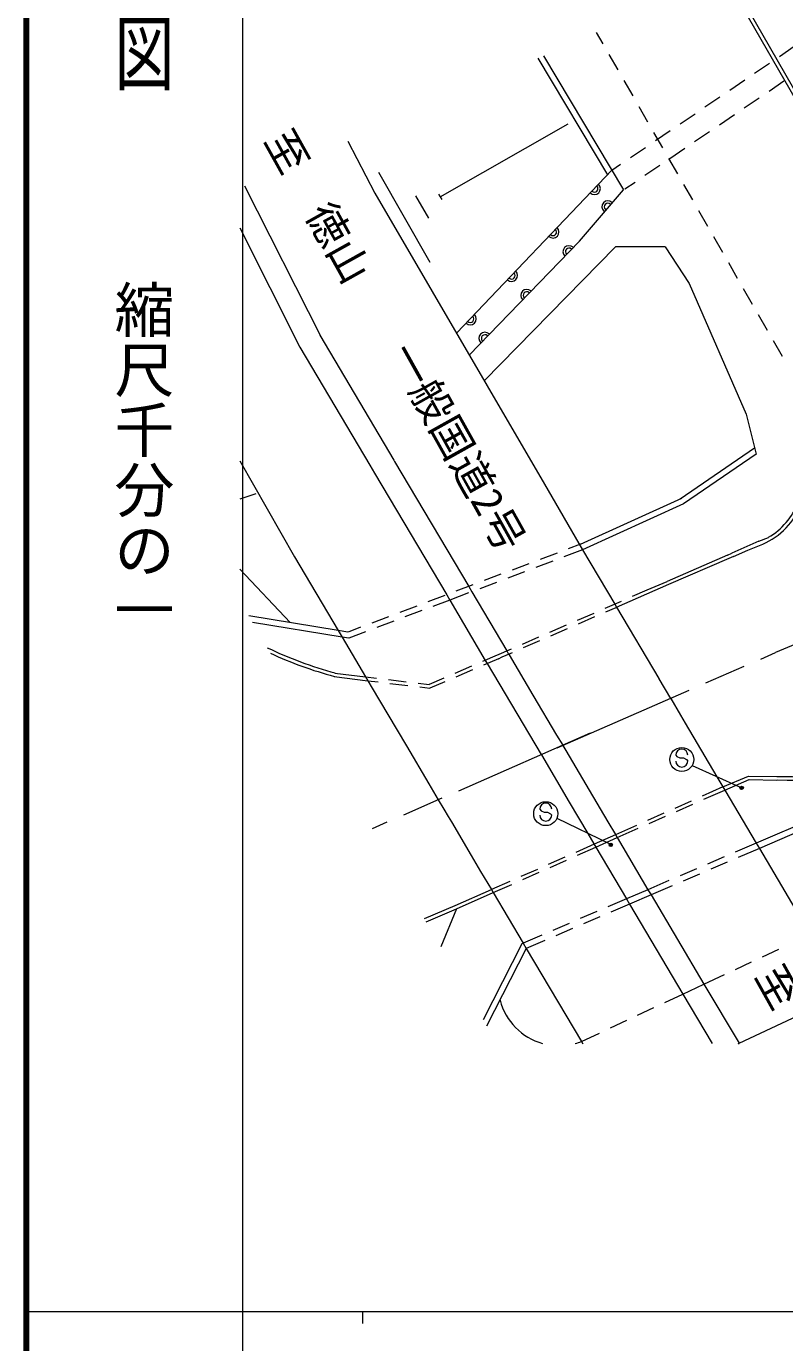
# Model space of a CAD drawing. Units: millimetres, scale not verified. Extents: x 40000 to 680000, y 20000 to 380000.
# Drawn here: x 40000 to 103194, y 202409 to 312117 of the extents above; entities that cross this region are included whole.
import ezdxf
from ezdxf.enums import TextEntityAlignment as Align

# ---------------------------------------------------------------- set-up
doc = ezdxf.new("R2010")
doc.units = ezdxf.units.MM
doc.header["$LTSCALE"] = 1000
doc.linetypes.add('CHAIN', pattern=[18.5, 12, -1.5, 3.5, -1.5])
for name, color, linetype, lineweight in [('M-BGD', 7, 'Continuous', 13), ('M-BMK', 2, 'CHAIN', 13), ('M-STR-STRC', 7, 'Continuous', 13), ('M-TTL', 2, 'Continuous', 140), ('M-TTL-BAND', 7, 'Continuous', 13)]:
    doc.layers.add(name, color=color, linetype=linetype, lineweight=lineweight)
doc.layers.add('M-BGD-HTXT', color=7, linetype='Continuous')
doc.styles.add('@ＭＳ ゴシック', font='')
doc.styles.add('ＭＳ ゴシック', font='')
doc.styles.get('@ＭＳ ゴシック').set_extended_font_data('@MS Gothic')
doc.styles.get('ＭＳ ゴシック').set_extended_font_data('MS Gothic')

msp = doc.modelspace()

# ---------------------------------------------------------------- linework, layer by layer
at = {"layer": 'M-BGD'}
for p, q in [((98221, 316276), (108171, 298912)), ((98501, 316406), (108431, 299072)), ((87494, 311600), (88040, 310650)), ((82635, 309467), (88441, 299751)), ((83095, 309667), (89772, 298481)), ((88538, 309782), (89285, 308482)), ((102756, 309612), (103997, 310455)), ((100688, 308207), (101929, 309050)), ((89783, 307615), (90530, 306314)), ((98621, 306802), (99861, 307645)), ((101895, 306726), (103136, 307568)), ((96553, 305397), (97793, 306240)), ((99827, 305321), (101068, 306164)), ((91028, 305447), (91776, 304146)), ((74472, 297912), (85148, 303999)), ((94485, 303992), (95725, 304835)), ((97759, 303917), (99000, 304759)), ((92274, 303279), (93021, 301978)), ((92417, 302588), (93658, 303430)), ((95690, 302512), (96931, 303355)), ((66779, 302558), (69032, 298199)), ((90349, 301183), (91590, 302026)), ((93622, 301108), (94863, 301951)), ((88801, 300131), (89522, 300621)), ((93519, 301111), (94266, 299810)), ((69341, 299950), (73615, 292452)), ((88801, 300131), (75888, 286573)), ((91554, 299704), (92795, 300546)), ((58181, 298813), (64529, 286257)), ((86094, 294209), (89772, 298481)), ((89872, 298561), (90727, 299142)), ((94764, 298943), (95511, 297643)), ((69032, 298199), (83186, 273948)), ((72442, 298001), (73523, 296132)), ((74342, 298142), (74622, 297683)), ((96009, 296776), (96757, 295475)), ((57782, 295328), (62799, 285386)), ((86094, 294209), (76900, 284704)), ((97255, 294608), (98002, 293307)), ((78151, 282575), (89104, 293731)), ((93244, 293733), (89104, 293731)), ((93244, 293733), (95226, 290695)), ((98500, 292440), (99247, 291139)), ((95226, 290695), (99992, 279787)), ((99745, 290272), (100492, 288971)), ((100990, 288104), (101737, 286804)), ((64459, 286377), (70625, 275970)), ((62799, 285386), (68625, 275549)), ((102235, 285936), (102983, 284636)), ((99992, 279787), (100814, 276448)), ((100684, 276968), (94497, 272714)), ((57793, 275904), (62339, 267905)), ((68625, 275549), (69025, 274869)), ((70625, 275970), (70685, 275840)), ((70685, 275840), (76861, 265434)), ((100814, 276448), (94777, 272314)), ((69025, 274869), (75031, 264723)), ((83186, 273948), (86359, 268479)), ((59126, 273144), (57795, 272716)), ((94586, 272774), (86159, 268939)), ((94777, 272314), (86359, 268479)), ((86189, 268959), (85158, 268570)), ((101049, 269198), (98789, 268207)), ((100129, 268457), (101379, 268958)), ((101049, 269198), (101858, 269528)), ((62339, 267905), (65973, 261768)), ((84223, 268216), (82820, 267686)), ((86359, 268479), (84797, 267890)), ((86359, 268479), (89032, 263961)), ((98439, 268046), (93400, 265853)), ((98549, 267776), (93511, 265584)), ((98439, 268046), (98789, 268207)), ((98919, 267927), (98549, 267776)), ((98919, 267927), (100129, 268457)), ((61992, 262425), (57798, 266883)), ((81522, 266656), (80118, 266127)), ((81884, 267332), (80481, 266802)), ((83861, 267538), (82458, 267009)), ((77207, 265564), (75804, 265033)), ((79183, 265774), (77779, 265245)), ((79546, 266448), (78143, 265918)), ((93511, 265584), (89152, 263691)), ((91731, 265142), (93400, 265853)), ((74869, 264680), (73466, 264149)), ((75031, 264723), (75281, 264303)), ((76843, 264892), (75281, 264303)), ((76861, 265434), (77111, 264994)), ((77111, 264994), (80044, 260056)), ((90517, 264615), (91731, 265142)), ((72530, 263796), (71127, 263265)), ((72953, 263423), (71550, 262892)), ((75281, 264303), (73888, 263776)), ((75281, 264303), (78244, 259275)), ((88224, 263619), (89600, 264217)), ((88301, 263321), (89152, 263691)), ((89032, 263961), (89192, 263711)), ((89192, 263711), (92705, 257753)), ((65973, 261768), (58532, 262983)), ((66313, 261208), (58842, 262423)), ((70192, 262912), (68789, 262381)), ((70615, 262539), (69212, 262008)), ((83638, 261627), (85014, 262225)), ((85931, 262623), (87307, 263221)), ((86008, 262325), (87384, 262923)), ((66803, 261638), (65973, 261768)), ((65973, 261768), (66313, 261208)), ((66883, 261128), (66313, 261208)), ((66313, 261208), (68265, 257899)), ((67853, 262028), (66823, 261638)), ((68276, 261655), (66883, 261128)), ((81345, 260631), (82721, 261229)), ((83715, 261329), (85091, 261927)), ((79214, 259705), (80428, 260233)), ((80044, 260056), (80194, 259786)), ((81422, 260333), (82798, 260931)), ((79224, 259705), (78006, 259178)), ((79334, 259415), (78091, 258878)), ((78244, 259275), (78404, 259015)), ((78404, 259015), (82909, 251417)), ((79334, 259415), (79654, 259565)), ((79654, 259565), (80505, 259935)), ((80194, 259786), (80224, 259726)), ((80224, 259726), (82206, 256387)), ((65665, 257927), (68455, 257579)), ((65715, 258207), (68265, 257899)), ((68265, 257899), (69183, 257789)), ((68265, 257899), (68455, 257579)), ((77088, 258781), (75711, 258186)), ((77173, 258481), (75796, 257886)), ((68455, 257579), (69308, 257476)), ((68455, 257579), (68816, 256949)), ((68816, 256949), (68826, 256949)), ((68826, 256949), (70117, 254760)), ((70176, 257670), (71665, 257491)), ((70301, 257356), (71790, 257175)), ((72658, 257372), (73575, 257262)), ((72783, 257055), (73636, 256952)), ((74794, 257789), (73575, 257262)), ((74879, 257489), (73636, 256952)), ((92705, 257753), (92715, 257723)), ((92715, 257723), (93686, 256104)), ((82206, 256387), (84188, 253038)), ((93686, 256104), (93696, 256084)), ((93696, 256084), (94507, 254704)), ((70117, 254760), (71678, 252141)), ((94507, 254704), (94897, 254044)), ((94897, 254044), (97550, 249576)), ((84188, 253038), (84698, 252198)), ((71678, 252141), (73550, 248972)), ((82909, 251417), (82919, 251397)), ((82919, 251397), (85241, 247459)), ((84698, 252198), (84698, 252188)), ((84698, 252188), (84949, 251769)), ((84949, 251769), (86911, 248460)), ((97550, 249576), (98040, 248726)), ((98040, 248726), (100180, 249637)), ((98201, 248466), (100230, 249337)), ((100180, 249637), (102550, 249589)), ((100230, 249337), (102550, 249289)), ((73550, 248972), (74331, 247642)), ((86911, 248460), (88452, 245831)), ((96347, 247984), (98080, 248756)), ((96466, 247700), (98201, 248466)), ((98040, 248726), (98201, 248466)), ((98201, 248466), (100813, 244038)), ((110451, 248173), (100813, 244038)), ((74331, 247642), (74801, 246883)), ((74801, 246883), (75162, 246263)), ((85241, 247459), (86793, 244840)), ((94063, 246967), (95434, 247577)), ((94179, 246691), (95551, 247296)), ((75162, 246263), (75422, 245813)), ((75422, 245813), (77074, 243014)), ((88452, 245831), (89093, 244771)), ((91780, 245950), (93150, 246560)), ((91892, 245681), (93264, 246287)), ((86793, 244840), (87303, 243970)), ((87343, 243980), (89133, 244771)), ((89093, 244771), (89243, 244511)), ((89133, 244771), (90866, 245543)), ((89243, 244511), (90977, 245277)), ((104423, 245030), (101083, 243598)), ((85812, 243302), (87343, 243980)), ((85931, 243030), (87463, 243710)), ((87303, 243970), (87463, 243710)), ((87463, 243710), (89243, 244511)), ((87463, 243710), (90006, 239401)), ((89243, 244511), (91805, 240163)), ((100813, 244038), (99065, 243286)), ((101083, 243598), (99327, 242846)), ((100813, 244038), (101083, 243598)), ((101083, 243598), (105318, 236430)), ((77074, 243014), (77854, 241684)), ((83526, 242290), (84898, 242897)), ((83646, 242015), (85017, 242624)), ((98146, 242891), (96769, 242298)), ((77854, 241684), (78755, 240185)), ((81241, 241278), (82612, 241885)), ((81361, 241001), (82732, 241610)), ((95850, 241903), (94472, 241310)), ((96110, 241468), (94731, 240878)), ((98408, 242452), (97029, 241862)), ((78795, 240195), (80326, 240873)), ((78916, 239915), (80447, 240595)), ((93553, 240915), (91805, 240163)), ((93812, 240485), (92056, 239733)), ((75736, 238833), (78755, 240185)), ((75856, 238573), (78916, 239915)), ((78755, 240185), (78916, 239915)), ((78916, 239915), (81408, 235706)), ((90006, 239401), (88463, 238739)), ((91805, 240163), (90006, 239401)), ((90006, 239401), (90266, 238962)), ((92056, 239733), (90266, 238962)), ((91805, 240163), (92056, 239733)), ((92056, 239733), (96470, 232285)), ((73167, 237752), (75746, 238833)), ((73317, 237492), (75856, 238573)), ((75856, 238573), (74528, 235393)), ((87544, 238344), (86166, 237751)), ((90266, 238962), (88719, 238297)), ((90266, 238962), (94710, 231464)), ((85247, 237357), (83869, 236764)), ((87800, 237903), (86422, 237311)), ((82951, 236369), (81408, 235706)), ((83205, 235931), (81658, 235267)), ((85503, 236917), (84124, 236325)), ((81298, 235656), (78062, 229315)), ((81658, 235267), (78352, 228785)), ((81408, 235706), (81298, 235656)), ((81408, 235706), (81658, 235267)), ((81658, 235267), (86253, 227509)), ((101346, 234570), (102705, 235206)), ((99083, 233509), (100441, 234146)), ((96470, 232285), (98177, 233085)), ((94710, 231464), (96470, 232285)), ((96470, 232285), (99393, 227377)), ((99393, 227377), (108220, 231522)), ((93199, 230758), (94710, 231464)), ((94710, 231464), (97153, 227336)), ((90934, 229699), (92293, 230334)), ((86253, 227509), (87764, 228216)), ((88670, 228640), (90029, 229275)), ((86253, 227509), (86363, 227329)), ((99313, 227337), (99393, 227377)), ((99313, 227337), (99403, 227337)), ((99393, 227377), (99403, 227337))]:
    msp.add_line(p, q, dxfattribs=at)
msp.add_circle((88703, 243901), 20, dxfattribs=at)
for centre, radius, start, end in [((87337, 298594), 500, 226.3966, 46.3966), ((87337, 298594), 300, 226.3966, 46.3966), ((88458, 297076), 500, 46.94632, 226.94632), ((88458, 297076), 300, 46.94632, 226.94632), ((83888, 294973), 500, 226.3966, 46.3966), ((83888, 294973), 300, 226.3966, 46.3966), ((85220, 293335), 500, 46.94632, 226.94632), ((85220, 293335), 300, 46.94632, 226.94632), ((80440, 291352), 500, 226.3966, 46.3966), ((80440, 291352), 300, 226.3966, 46.3966), ((81703, 289697), 500, 46.94632, 226.94632), ((81703, 289697), 300, 46.94632, 226.94632), ((76992, 287732), 500, 226.3966, 46.3966), ((76992, 287732), 300, 226.3966, 46.3966), ((78218, 286115), 500, 46.94632, 226.94632), ((78218, 286115), 300, 46.94632, 226.94632), ((98985, 274467), 6000, 293.38292, 338.93652), ((98985, 274467), 5700, 300.12368, 338.93652), ((74526, 290553), 33500, 244.45251, 254.77381), ((74526, 290553), 33800, 245.18966, 254.81103), ((74526, 290553), 33800, 245.18966, 254.81103), ((102861, 213069), 36510, 58.48494, 90.47704), ((102861, 213069), 36210, 48.57493, 90.47704), ((84380, 232228), 5070, 194.65814, 254.40725), ((84380, 232228), 5070, 285.65912, 291.61961)]:
    msp.add_arc(centre, radius, start, end, dxfattribs=at)
at = {"layer": 'M-BMK'}
for p, q in [((129587, 271464), (102424, 259919)), ((84239, 251998), (102424, 259919)), ((86998, 253200), (68822, 245239))]:
    msp.add_line(p, q, dxfattribs=at)
at = {"layer": 'M-STR-STRC'}
for p, q in [((94119, 251384), (94219, 251254)), ((94219, 251254), (94459, 251144)), ((94459, 251144), (94759, 251144)), ((94759, 251144), (95009, 251004)), ((95009, 251004), (95119, 250884)), ((99460, 248707), (95519, 250475)), ((99560, 248607), (99640, 248677)), ((82781, 246877), (82902, 246727)), ((82902, 246727), (83142, 246628)), ((83142, 246628), (83442, 246628)), ((83442, 246628), (83692, 246478)), ((83692, 246478), (83782, 246378)), ((88583, 243971), (84222, 246088)), ((88683, 243881), (88743, 243951))]:
    msp.add_line(p, q, dxfattribs=at)
for centre, radius in [((94619, 251014), 1000), ((99610, 248647), 140), ((99610, 248647), 110), ((99610, 248647), 80), ((99610, 248647), 50), ((99610, 248647), 20), ((83282, 246498), 1000), ((88703, 243901), 140), ((88703, 243901), 110), ((88703, 243901), 80), ((88703, 243901), 50)]:
    msp.add_circle(centre, radius, dxfattribs=at)
for centre, start, end in [((94619, 251384), 0.03319, 180.03319), ((94619, 250884), 180.03319, 0.03319), ((83281, 246878), 0.03319, 180.03319), ((83282, 246378), 180.03319, 0.03319)]:
    msp.add_arc(centre, 500, start, end, dxfattribs=at)
at = {"layer": 'M-TTL'}
msp.add_line((40000, 380000), (40000, 20000), dxfattribs=at)
at = {"layer": 'M-TTL-BAND'}
for p, q in [((58000, 370000), (58000, 20000)), ((40000, 205000), (579000, 205000)), ((68000, 205000), (68000, 204000))]:
    msp.add_line(p, q, dxfattribs=at)

# ---------------------------------------------------------------- texts
at = {"layer": 'M-BGD-HTXT', "style": 'ＭＳ ゴシック'}
for s, p in [('至\u3000徳山', (65928, 290023)), ('一般国道2号', (78825, 267675)), ('至\u3000下関', (106818, 220378))]:
    msp.add_text(s, height=2566, rotation=299.181, dxfattribs=at).set_placement(p, align=Align.BOTTOM_RIGHT)
at = {"layer": 'M-TTL-BAND', "style": '@ＭＳ ゴシック', "width": 1.4}
msp.add_text('平  面  図', height=3666, rotation=270, dxfattribs=at).set_placement((49777, 306475), align=Align.MIDDLE_RIGHT)
at = {"layer": 'M-TTL-BAND', "style": '@ＭＳ ゴシック'}
msp.add_text('縮尺千分の一', height=3666, rotation=270, dxfattribs=at).set_placement((49777, 261030), align=Align.MIDDLE_RIGHT)

doc.saveas('drawing.dxf')
